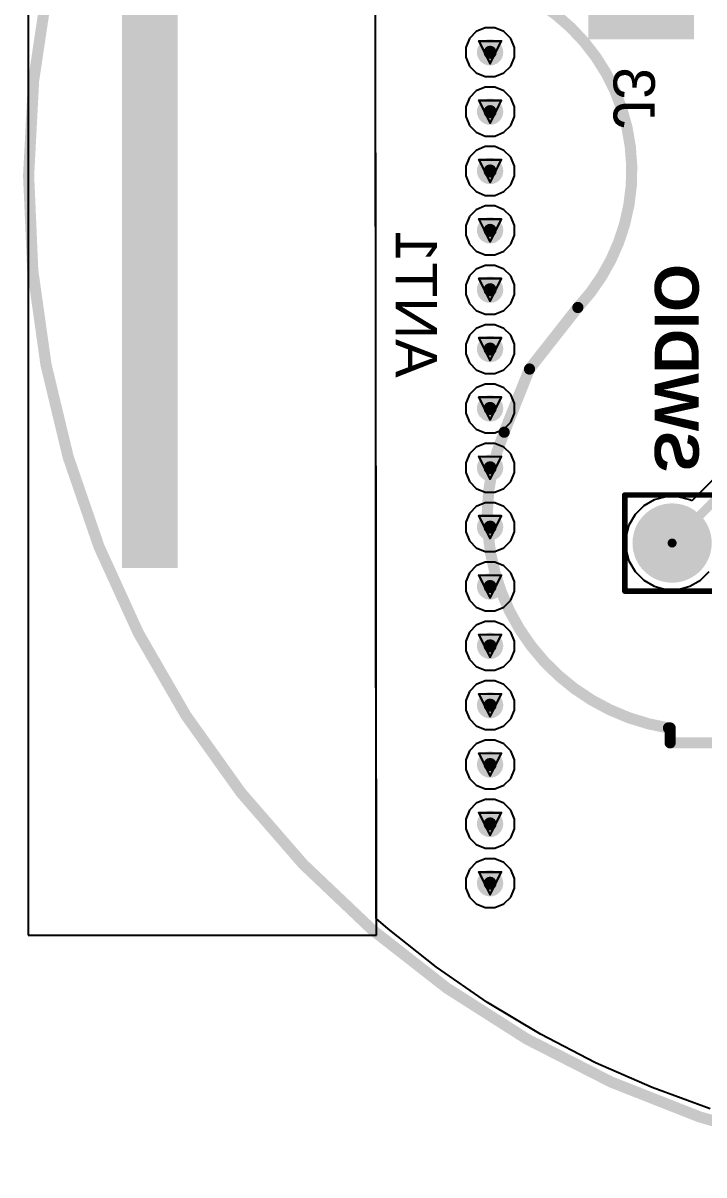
# Model space of a CAD drawing. Header units: inches. Extents: x -9 to 171, y -50 to 39.
# Drawn here: x -8.88 to 6.62, y -46.44 to -20.25 of the extents above; entities that cross this region are included whole.
import ezdxf

# ---------------------------------------------------------------- set-up
doc = ezdxf.new("R2010")
doc.units = ezdxf.units.IN
for name, color, linetype in [('Board Outline', 216, 'Continuous'), ('Bottom Layer', 5, 'Continuous'), ('Bottom Overlay', 54, 'Continuous'), ('Bottom Paste', 16, 'Continuous'), ('Bottom Solder', 6, 'Continuous'), ('Drill Drawing', 1, 'Continuous'), ('GND', 76, 'Continuous'), ('Multi-Layer', 9, 'Continuous'), ('PWR', 16, 'Continuous'), ('Top Layer', 1, 'Continuous'), ('Top Overlay', 2, 'Continuous'), ('Via Holes', 16, 'Continuous')]:
    doc.layers.add(name, color=color, linetype=linetype)
doc.styles.add('Arial', font='', dxfattribs={"height": 0.2})
doc.styles.add('Arial_Bold', font='', dxfattribs={"height": 0.2})
doc.styles.get('Arial').set_extended_font_data('Arial')
doc.styles.get('Arial_Bold').set_extended_font_data('Arial', bold=True)

# ---------------------------------------------------------------- blocks, each defined once
blk = doc.blocks.new('NRF_PCB_ANTENNA_B_1')
at = {"layer": 'Bottom Layer', "const_width": 1.27}
for points in [[(6.248, 17.401), (6.248, 1.559)], [(6.248, 1.559), (4.689, 0)], [(4.689, 0), (0, 0)]]:
    blk.add_lwpolyline(points, dxfattribs=at)
at = {"layer": 'Bottom Layer', "const_width": 0.635}
for points in [[(5.93, 17.401, 1), (6.565, 17.401, 1)], [(5.93, 1.559, 1), (6.565, 1.559, 1)], [(5.93, 1.559, 1), (6.565, 1.559, 1)], [(-0.318, 0, 1), (0.317, 0, 1)], [(4.371, 0, 1), (5.006, 0, 1)], [(4.371, 0, 1), (5.006, 0, 1)]]:
    blk.add_lwpolyline(points, format="xyb", close=True, dxfattribs=at)
blk = doc.blocks.new('MY_2477_02_2')
at = {"layer": 'Top Overlay', "const_width": 0.254}
for points in [[(-12.662, 6.026, -0.48729), (-5.938, 9.764)], [(3.812, 8.944, -0.469227), (-3.1, 8.088)]]:
    blk.add_lwpolyline(points, format="xyb", dxfattribs=at)
for points in [[(-5.938, 9.764), (-4.5, 9.188)], [(-4.5, 9.188), (-3.1, 8.088)], [(-13, 5.988), (-12.8, 5.988)], [(-13, 5.988), (-13, 2.969)], [(-12.662, 5.988), (-12.8, 5.988)], [(-12.662, 6.026), (-12.662, 5.988)]]:
    blk.add_lwpolyline(points, dxfattribs=at)
at = {"layer": 'Top Overlay', "const_width": 0.127}
for points in [[(-6.001, 9.764, 1), (-5.874, 9.764, 1)], [(-6.001, 9.764, 1), (-5.874, 9.764, 1)], [(-4.564, 9.188, 1), (-4.437, 9.188, 1)], [(-4.564, 9.188, 1), (-4.437, 9.188, 1)], [(-3.164, 8.088, 1), (-3.037, 8.088, 1)], [(-3.164, 8.088, 1), (-3.037, 8.088, 1)], [(-13.064, 5.988, 1), (-12.937, 5.988, 1)], [(-13.064, 5.988, 1), (-12.937, 5.988, 1)], [(-12.864, 5.988, 1), (-12.737, 5.988, 1)], [(-12.864, 5.988, 1), (-12.737, 5.988, 1)], [(-12.726, 6.026, 1), (-12.599, 6.026, 1)], [(-12.726, 6.026, 1), (-12.599, 6.026, 1)], [(-12.726, 5.988, 1), (-12.599, 5.988, 1)], [(-12.726, 5.988, 1), (-12.599, 5.988, 1)]]:
    blk.add_lwpolyline(points, format="xyb", close=True, dxfattribs=at)
blk = doc.blocks.new('U_FL_R_SMT_1_80___B_3')
at = {"layer": 'Bottom Layer'}
for points in [[(-0.51, 1.509), (0.51, 1.509), (0.51, 0.439), (-0.51, 0.439)], [(-2.01, 0.126), (-0.94, 0.126), (-0.94, -2.074), (-2.01, -2.074)], [(0.94, 0.126), (2.01, 0.126), (2.01, -2.074), (0.94, -2.074)]]:
    blk.add_hatch(color=5, dxfattribs=at).paths.add_polyline_path(points)
at = {"layer": 'Bottom Paste'}
for points in [[(-0.51, 1.509), (0.51, 1.509), (0.51, 0.439), (-0.51, 0.439)], [(-2.01, 0.126), (-0.94, 0.126), (-0.94, -2.074), (-2.01, -2.074)], [(0.94, 0.126), (2.01, 0.126), (2.01, -2.074), (0.94, -2.074)]]:
    blk.add_hatch(color=16, dxfattribs=at).paths.add_polyline_path(points)
at = {"layer": 'Bottom Solder'}
for points in [[(-0.612, 1.611), (0.612, 1.611), (0.612, 0.338), (-0.612, 0.338)], [(-2.112, 0.227), (-0.838, 0.227), (-0.838, -2.176), (-2.112, -2.176)], [(0.838, 0.227), (2.112, 0.227), (2.112, -2.176), (0.838, -2.176)]]:
    blk.add_hatch(color=6, dxfattribs=at).paths.add_polyline_path(points)
at = {"layer": 'Bottom Overlay'}
for points, const_width in [([(0.889, 1.092), (0.737, 0.94)], 0.254), ([(0.737, 0.94), (0.889, 0.787)], 0.254), ([(0.889, 1.092), (0.889, 0.787)], 0.254), ([(-1.219, 0.533), (-0.762, 0.533)], 0.127), ([(0.762, 0.533), (1.219, 0.533)], 0.127), ([(-0.965, -2.21), (-0.406, -2.21)], 0.127), ([(0.406, -2.21), (0.965, -2.21)], 0.127)]:
    blk.add_lwpolyline(points, dxfattribs=dict(at, const_width=const_width))
for points, const_width in [([(0.673, 0.94, 1), (0.8, 0.94, 1)], 0.127), ([(0.673, 0.94, 1), (0.8, 0.94, 1)], 0.127), ([(0.826, 1.092, 1), (0.953, 1.092, 1)], 0.127), ([(0.826, 1.092, 1), (0.953, 1.092, 1)], 0.127), ([(0.826, 0.787, 1), (0.953, 0.787, 1)], 0.127), ([(0.826, 0.787, 1), (0.953, 0.787, 1)], 0.127), ([(-1.251, 0.533, 1), (-1.187, 0.533, 1)], 0.0635), ([(-0.794, 0.533, 1), (-0.73, 0.533, 1)], 0.0635), ([(0.73, 0.533, 1), (0.794, 0.533, 1)], 0.0635), ([(1.187, 0.533, 1), (1.251, 0.533, 1)], 0.0635), ([(-0.997, -2.21, 1), (-0.933, -2.21, 1)], 0.0635), ([(-0.438, -2.21, 1), (-0.375, -2.21, 1)], 0.0635), ([(0.375, -2.21, 1), (0.438, -2.21, 1)], 0.0635), ([(0.933, -2.21, 1), (0.997, -2.21, 1)], 0.0635)]:
    blk.add_lwpolyline(points, format="xyb", close=True, dxfattribs=dict(at, const_width=const_width))
blk = doc.blocks.new('P____4_P___B_19')
at = {"layer": 'Bottom Layer'}
h = blk.add_hatch(color=5, dxfattribs=at)
edge = h.paths.add_edge_path()
edge.add_arc((-3.75, 0), 0.8, 0, 360)
h = blk.add_hatch(color=5, dxfattribs=at)
edge = h.paths.add_edge_path()
edge.add_arc((-1.25, 0), 0.8, 0, 360)
h = blk.add_hatch(color=5, dxfattribs=at)
edge = h.paths.add_edge_path()
edge.add_arc((1.25, 0), 0.8, 0, 360)
h = blk.add_hatch(color=5, dxfattribs=at)
edge = h.paths.add_edge_path()
edge.add_arc((3.75, 0), 0.8, 0, 360)
at = {"layer": 'Bottom Paste'}
h = blk.add_hatch(color=16, dxfattribs=at)
edge = h.paths.add_edge_path()
edge.add_arc((-3.75, 0), 0.8, 0, 360)
h = blk.add_hatch(color=16, dxfattribs=at)
edge = h.paths.add_edge_path()
edge.add_arc((-1.25, 0), 0.8, 0, 360)
h = blk.add_hatch(color=16, dxfattribs=at)
edge = h.paths.add_edge_path()
edge.add_arc((1.25, 0), 0.8, 0, 360)
h = blk.add_hatch(color=16, dxfattribs=at)
edge = h.paths.add_edge_path()
edge.add_arc((3.75, 0), 0.8, 0, 360)
at = {"layer": 'Bottom Solder'}
h = blk.add_hatch(color=6, dxfattribs=at)
edge = h.paths.add_edge_path()
edge.add_arc((-3.75, 0), 0.9016, 0, 360)
h = blk.add_hatch(color=6, dxfattribs=at)
edge = h.paths.add_edge_path()
edge.add_arc((-1.25, 0), 0.9016, 0, 360)
h = blk.add_hatch(color=6, dxfattribs=at)
edge = h.paths.add_edge_path()
edge.add_arc((1.25, 0), 0.9016, 0, 360)
h = blk.add_hatch(color=6, dxfattribs=at)
edge = h.paths.add_edge_path()
edge.add_arc((3.75, 0), 0.9016, 0, 360)
at = {"layer": 'Bottom Overlay', "const_width": 0.127}
for points in [[(4.826, 1.0922), (-4.826, 1.0922)], [(-4.826, 1.0922), (-4.826, -1.0922)], [(4.826, 1.0922), (4.826, -1.0922)], [(-4.9784, 0.127), (-5.1054, 0.254)], [(-5.1054, 0.254), (-5.1054, 0)], [(-4.9784, 0.127), (-5.1054, 0)], [(4.826, -1.0922), (-4.826, -1.0922)]]:
    blk.add_lwpolyline(points, dxfattribs=at)
at = {"layer": 'Bottom Overlay', "const_width": 0.0635}
for points in [[(-4.85775, 1.0922, 1), (-4.79425, 1.0922, 1)], [(-4.85775, 1.0922, 1), (-4.79425, 1.0922, 1)], [(4.79425, 1.0922, 1), (4.85775, 1.0922, 1)], [(4.79425, 1.0922, 1), (4.85775, 1.0922, 1)], [(-5.13715, 0.254, 1), (-5.07365, 0.254, 1)], [(-5.13715, 0.254, 1), (-5.07365, 0.254, 1)], [(-5.13715, 0, 1), (-5.07365, 0, 1)], [(-5.13715, 0, 1), (-5.07365, 0, 1)], [(-5.01015, 0.127, 1), (-4.94665, 0.127, 1)], [(-5.01015, 0.127, 1), (-4.94665, 0.127, 1)], [(-4.85775, -1.0922, 1), (-4.79425, -1.0922, 1)], [(-4.85775, -1.0922, 1), (-4.79425, -1.0922, 1)], [(4.79425, -1.0922, 1), (4.85775, -1.0922, 1)], [(4.79425, -1.0922, 1), (4.85775, -1.0922, 1)]]:
    blk.add_lwpolyline(points, format="xyb", close=True, dxfattribs=at)

msp = doc.modelspace()

# ---------------------------------------------------------------- hatches: boundary and pattern name
at = {"layer": 'Bottom Layer'}
h = msp.add_hatch(color=5, dxfattribs=at)
edge = h.paths.add_edge_path()
edge.add_arc((1.752, -20.914), 0.3, 0, 360)
h = msp.add_hatch(color=5, dxfattribs=at)
edge = h.paths.add_edge_path()
edge.add_arc((1.752, -22.264), 0.3, 0, 360)
h = msp.add_hatch(color=5, dxfattribs=at)
edge = h.paths.add_edge_path()
edge.add_arc((1.752, -23.613), 0.3, 0, 360)
h = msp.add_hatch(color=5, dxfattribs=at)
edge = h.paths.add_edge_path()
edge.add_arc((1.752, -24.963), 0.3, 0, 360)
h = msp.add_hatch(color=5, dxfattribs=at)
edge = h.paths.add_edge_path()
edge.add_arc((1.752, -26.313), 0.3, 0, 360)
h = msp.add_hatch(color=5, dxfattribs=at)
edge = h.paths.add_edge_path()
edge.add_arc((1.752, -27.662), 0.3, 0, 360)
h = msp.add_hatch(color=5, dxfattribs=at)
edge = h.paths.add_edge_path()
edge.add_arc((1.752, -29.012), 0.3, 0, 360)
h = msp.add_hatch(color=5, dxfattribs=at)
edge = h.paths.add_edge_path()
edge.add_arc((1.752, -30.362), 0.3, 0, 360)
h = msp.add_hatch(color=5, dxfattribs=at)
edge = h.paths.add_edge_path()
edge.add_arc((1.752, -31.711), 0.3, 0, 360)
msp.add_hatch(color=5, dxfattribs=at).paths.add_polyline_path([(-6.625, -32.64), (-5.355, -32.64), (-5.355, -31.886), (-6.625, -31.886)])
h = msp.add_hatch(color=5, dxfattribs=at)
edge = h.paths.add_edge_path()
edge.add_arc((1.752, -33.061), 0.3, 0, 360)
h = msp.add_hatch(color=5, dxfattribs=at)
edge = h.paths.add_edge_path()
edge.add_arc((1.752, -34.411), 0.3, 0, 360)
h = msp.add_hatch(color=5, dxfattribs=at)
edge = h.paths.add_edge_path()
edge.add_arc((1.752, -35.76), 0.3, 0, 360)
h = msp.add_hatch(color=5, dxfattribs=at)
edge = h.paths.add_edge_path()
edge.add_arc((1.752, -37.11), 0.3, 0, 360)
h = msp.add_hatch(color=5, dxfattribs=at)
edge = h.paths.add_edge_path()
edge.add_arc((1.752, -38.46), 0.3, 0, 360)
h = msp.add_hatch(color=5, dxfattribs=at)
edge = h.paths.add_edge_path()
edge.add_arc((1.752, -39.809), 0.3, 0, 360)
at = {"layer": 'GND'}
h = msp.add_hatch(color=76, dxfattribs=at)
edge = h.paths.add_edge_path()
edge.add_arc((1.752, -20.914), 0.3, 0, 360)
h = msp.add_hatch(color=76, dxfattribs=at)
edge = h.paths.add_edge_path()
edge.add_arc((1.752, -22.264), 0.3, 0, 360)
h = msp.add_hatch(color=76, dxfattribs=at)
edge = h.paths.add_edge_path()
edge.add_arc((1.752, -23.613), 0.3, 0, 360)
h = msp.add_hatch(color=76, dxfattribs=at)
edge = h.paths.add_edge_path()
edge.add_arc((1.752, -24.963), 0.3, 0, 360)
h = msp.add_hatch(color=76, dxfattribs=at)
edge = h.paths.add_edge_path()
edge.add_arc((1.752, -26.313), 0.3, 0, 360)
h = msp.add_hatch(color=76, dxfattribs=at)
edge = h.paths.add_edge_path()
edge.add_arc((1.752, -27.662), 0.3, 0, 360)
h = msp.add_hatch(color=76, dxfattribs=at)
edge = h.paths.add_edge_path()
edge.add_arc((1.752, -29.012), 0.3, 0, 360)
h = msp.add_hatch(color=76, dxfattribs=at)
edge = h.paths.add_edge_path()
edge.add_arc((1.752, -30.362), 0.3, 0, 360)
h = msp.add_hatch(color=76, dxfattribs=at)
edge = h.paths.add_edge_path()
edge.add_arc((1.752, -31.711), 0.3, 0, 360)
h = msp.add_hatch(color=76, dxfattribs=at)
edge = h.paths.add_edge_path()
edge.add_arc((1.752, -33.061), 0.3, 0, 360)
h = msp.add_hatch(color=76, dxfattribs=at)
edge = h.paths.add_edge_path()
edge.add_arc((1.752, -34.411), 0.3, 0, 360)
h = msp.add_hatch(color=76, dxfattribs=at)
edge = h.paths.add_edge_path()
edge.add_arc((1.752, -35.76), 0.3, 0, 360)
h = msp.add_hatch(color=76, dxfattribs=at)
edge = h.paths.add_edge_path()
edge.add_arc((1.752, -37.11), 0.3, 0, 360)
h = msp.add_hatch(color=76, dxfattribs=at)
edge = h.paths.add_edge_path()
edge.add_arc((1.752, -38.46), 0.3, 0, 360)
h = msp.add_hatch(color=76, dxfattribs=at)
edge = h.paths.add_edge_path()
edge.add_arc((1.752, -39.809), 0.3, 0, 360)
at = {"layer": 'PWR'}
h = msp.add_hatch(color=16, dxfattribs=at)
edge = h.paths.add_edge_path()
edge.add_arc((1.752, -20.914), 0.3, 0, 360)
h = msp.add_hatch(color=16, dxfattribs=at)
edge = h.paths.add_edge_path()
edge.add_arc((1.752, -22.264), 0.3, 0, 360)
h = msp.add_hatch(color=16, dxfattribs=at)
edge = h.paths.add_edge_path()
edge.add_arc((1.752, -23.613), 0.3, 0, 360)
h = msp.add_hatch(color=16, dxfattribs=at)
edge = h.paths.add_edge_path()
edge.add_arc((1.752, -24.963), 0.3, 0, 360)
h = msp.add_hatch(color=16, dxfattribs=at)
edge = h.paths.add_edge_path()
edge.add_arc((1.752, -26.313), 0.3, 0, 360)
h = msp.add_hatch(color=16, dxfattribs=at)
edge = h.paths.add_edge_path()
edge.add_arc((1.752, -27.662), 0.3, 0, 360)
h = msp.add_hatch(color=16, dxfattribs=at)
edge = h.paths.add_edge_path()
edge.add_arc((1.752, -29.012), 0.3, 0, 360)
h = msp.add_hatch(color=16, dxfattribs=at)
edge = h.paths.add_edge_path()
edge.add_arc((1.752, -30.362), 0.3, 0, 360)
h = msp.add_hatch(color=16, dxfattribs=at)
edge = h.paths.add_edge_path()
edge.add_arc((1.752, -31.711), 0.3, 0, 360)
h = msp.add_hatch(color=16, dxfattribs=at)
edge = h.paths.add_edge_path()
edge.add_arc((1.752, -33.061), 0.3, 0, 360)
h = msp.add_hatch(color=16, dxfattribs=at)
edge = h.paths.add_edge_path()
edge.add_arc((1.752, -34.411), 0.3, 0, 360)
h = msp.add_hatch(color=16, dxfattribs=at)
edge = h.paths.add_edge_path()
edge.add_arc((1.752, -35.76), 0.3, 0, 360)
h = msp.add_hatch(color=16, dxfattribs=at)
edge = h.paths.add_edge_path()
edge.add_arc((1.752, -37.11), 0.3, 0, 360)
h = msp.add_hatch(color=16, dxfattribs=at)
edge = h.paths.add_edge_path()
edge.add_arc((1.752, -38.46), 0.3, 0, 360)
h = msp.add_hatch(color=16, dxfattribs=at)
edge = h.paths.add_edge_path()
edge.add_arc((1.752, -39.809), 0.3, 0, 360)
at = {"layer": 'Top Layer'}
h = msp.add_hatch(color=1, dxfattribs=at)
edge = h.paths.add_edge_path()
edge.add_arc((1.752, -20.914), 0.3, 0, 360)
h = msp.add_hatch(color=1, dxfattribs=at)
edge = h.paths.add_edge_path()
edge.add_arc((1.752, -22.264), 0.3, 0, 360)
h = msp.add_hatch(color=1, dxfattribs=at)
edge = h.paths.add_edge_path()
edge.add_arc((1.752, -23.613), 0.3, 0, 360)
h = msp.add_hatch(color=1, dxfattribs=at)
edge = h.paths.add_edge_path()
edge.add_arc((1.752, -24.963), 0.3, 0, 360)
h = msp.add_hatch(color=1, dxfattribs=at)
edge = h.paths.add_edge_path()
edge.add_arc((1.752, -26.313), 0.3, 0, 360)
h = msp.add_hatch(color=1, dxfattribs=at)
edge = h.paths.add_edge_path()
edge.add_arc((1.752, -27.662), 0.3, 0, 360)
h = msp.add_hatch(color=1, dxfattribs=at)
edge = h.paths.add_edge_path()
edge.add_arc((1.752, -29.012), 0.3, 0, 360)
h = msp.add_hatch(color=1, dxfattribs=at)
edge = h.paths.add_edge_path()
edge.add_arc((1.752, -30.362), 0.3, 0, 360)
h = msp.add_hatch(color=1, dxfattribs=at)
edge = h.paths.add_edge_path()
edge.add_arc((1.752, -31.711), 0.3, 0, 360)
h = msp.add_hatch(color=1, dxfattribs=at)
edge = h.paths.add_edge_path()
edge.add_arc((1.752, -33.061), 0.3, 0, 360)
h = msp.add_hatch(color=1, dxfattribs=at)
edge = h.paths.add_edge_path()
edge.add_arc((1.752, -34.411), 0.3, 0, 360)
h = msp.add_hatch(color=1, dxfattribs=at)
edge = h.paths.add_edge_path()
edge.add_arc((1.752, -35.76), 0.3, 0, 360)
h = msp.add_hatch(color=1, dxfattribs=at)
edge = h.paths.add_edge_path()
edge.add_arc((1.752, -37.11), 0.3, 0, 360)
h = msp.add_hatch(color=1, dxfattribs=at)
edge = h.paths.add_edge_path()
edge.add_arc((1.752, -38.46), 0.3, 0, 360)
h = msp.add_hatch(color=1, dxfattribs=at)
edge = h.paths.add_edge_path()
edge.add_arc((1.752, -39.809), 0.3, 0, 360)
at = {"layer": 'Via Holes'}
h = msp.add_hatch(color=7, dxfattribs=at)
edge = h.paths.add_edge_path()
edge.add_arc((1.752, -20.914), 0.15, 0, 360)
h = msp.add_hatch(color=7, dxfattribs=at)
edge = h.paths.add_edge_path()
edge.add_arc((1.752, -22.264), 0.15, 0, 360)
h = msp.add_hatch(color=7, dxfattribs=at)
edge = h.paths.add_edge_path()
edge.add_arc((1.752, -23.613), 0.15, 0, 360)
h = msp.add_hatch(color=7, dxfattribs=at)
edge = h.paths.add_edge_path()
edge.add_arc((1.752, -24.963), 0.15, 0, 360)
h = msp.add_hatch(color=7, dxfattribs=at)
edge = h.paths.add_edge_path()
edge.add_arc((1.752, -26.313), 0.15, 0, 360)
h = msp.add_hatch(color=7, dxfattribs=at)
edge = h.paths.add_edge_path()
edge.add_arc((1.752, -27.662), 0.15, 0, 360)
h = msp.add_hatch(color=7, dxfattribs=at)
edge = h.paths.add_edge_path()
edge.add_arc((1.752, -29.012), 0.15, 0, 360)
h = msp.add_hatch(color=7, dxfattribs=at)
edge = h.paths.add_edge_path()
edge.add_arc((1.752, -30.362), 0.15, 0, 360)
h = msp.add_hatch(color=7, dxfattribs=at)
edge = h.paths.add_edge_path()
edge.add_arc((1.752, -31.711), 0.15, 0, 360)
h = msp.add_hatch(color=7, dxfattribs=at)
edge = h.paths.add_edge_path()
edge.add_arc((1.752, -33.061), 0.15, 0, 360)
h = msp.add_hatch(color=7, dxfattribs=at)
edge = h.paths.add_edge_path()
edge.add_arc((1.752, -34.411), 0.15, 0, 360)
h = msp.add_hatch(color=7, dxfattribs=at)
edge = h.paths.add_edge_path()
edge.add_arc((1.752, -35.76), 0.15, 0, 360)
h = msp.add_hatch(color=7, dxfattribs=at)
edge = h.paths.add_edge_path()
edge.add_arc((1.752, -37.11), 0.15, 0, 360)
h = msp.add_hatch(color=7, dxfattribs=at)
edge = h.paths.add_edge_path()
edge.add_arc((1.752, -38.46), 0.15, 0, 360)
h = msp.add_hatch(color=7, dxfattribs=at)
edge = h.paths.add_edge_path()
edge.add_arc((1.752, -39.809), 0.15, 0, 360)

# ---------------------------------------------------------------- linework, layer by layer
at = {"layer": 'Board Outline', "const_width": 0.254}
msp.add_lwpolyline([(21.357, -44.991, -0.835532), (-0.785, -6.641)], format="xyb", dxfattribs=at)
at = {"layer": 'Bottom Layer'}
for p, q in [((-0.837, -40.609), (-0.857, -15.533)), ((7.974, -29.48), (6.34, -31.114)), ((5.487, -31.091), (5.247, -31.229)), ((5.755, -31.019), (5.487, -31.091)), ((6.033, -31.019), (5.755, -31.019)), ((6.301, -31.091), (6.033, -31.019)), ((6.34, -31.114), (6.301, -31.091)), ((5.051, -31.426), (4.912, -31.666)), ((5.247, -31.229), (5.051, -31.426)), ((4.912, -31.666), (4.84, -31.934)), ((4.84, -31.934), (4.84, -32.212)), ((4.84, -32.212), (4.912, -32.48)), ((4.912, -32.48), (5.051, -32.72)), ((5.051, -32.72), (5.247, -32.916)), ((6.541, -32.916), (6.737, -32.72)), ((5.247, -32.916), (5.487, -33.055)), ((6.301, -33.055), (6.541, -32.916)), ((5.487, -33.055), (5.755, -33.127)), ((5.755, -33.127), (6.033, -33.127)), ((6.033, -33.127), (6.301, -33.055)), ((-0.571, -40.847), (-0.837, -40.609)), ((0.534, -41.718), (-0.571, -40.847)), ((1.693, -42.518), (0.534, -41.718)), ((2.9, -43.243), (1.693, -42.518)), ((4.15, -43.89), (2.9, -43.243)), ((5.438, -44.457), (4.15, -43.89)), ((6.76, -44.942), (5.438, -44.457))]:
    msp.add_line(p, q, dxfattribs=at)
at = {"layer": 'Bottom Layer', "const_width": 0.203}
msp.add_lwpolyline([(5.894, -32.073), (8.336, -29.631)], dxfattribs=at)
at = {"layer": 'Bottom Layer', "const_width": 0.102}
msp.add_lwpolyline([(5.843, -32.073, 1), (5.945, -32.073, 1)], format="xyb", close=True, dxfattribs=at)
at = {"layer": 'Drill Drawing', "const_width": 0.0508}
for points in [[(1.498, -20.66), (2.006, -20.66)], [(1.498, -20.66), (1.752, -21.168)], [(1.752, -21.168), (2.006, -20.66)], [(1.498, -22.01), (2.006, -22.01)], [(1.498, -22.01), (1.752, -22.518)], [(1.752, -22.518), (2.006, -22.01)], [(1.498, -23.359), (2.006, -23.359)], [(1.498, -23.359), (1.752, -23.867)], [(1.752, -23.867), (2.006, -23.359)], [(1.498, -24.709), (2.006, -24.709)], [(1.498, -24.709), (1.752, -25.217)], [(1.752, -25.217), (2.006, -24.709)], [(1.498, -26.059), (2.006, -26.059)], [(1.498, -26.059), (1.752, -26.567)], [(1.752, -26.567), (2.006, -26.059)], [(1.498, -27.408), (2.006, -27.408)], [(1.498, -27.408), (1.752, -27.916)], [(1.752, -27.916), (2.006, -27.408)], [(1.498, -28.758), (2.006, -28.758)], [(1.498, -28.758), (1.752, -29.266)], [(1.752, -29.266), (2.006, -28.758)], [(1.498, -30.108), (2.006, -30.108)], [(1.498, -30.108), (1.752, -30.616)], [(1.752, -30.616), (2.006, -30.108)], [(1.498, -31.457), (2.006, -31.457)], [(1.498, -31.457), (1.752, -31.965)], [(1.752, -31.965), (2.006, -31.457)], [(1.498, -32.807), (2.006, -32.807)], [(1.498, -32.807), (1.752, -33.315)], [(1.752, -33.315), (2.006, -32.807)], [(1.498, -34.157), (2.006, -34.157)], [(1.498, -34.157), (1.752, -34.665)], [(1.752, -34.665), (2.006, -34.157)], [(1.498, -35.506), (2.006, -35.506)], [(1.498, -35.506), (1.752, -36.014)], [(1.752, -36.014), (2.006, -35.506)], [(1.498, -36.856), (2.006, -36.856)], [(1.498, -36.856), (1.752, -37.364)], [(1.752, -37.364), (2.006, -36.856)], [(1.498, -38.206), (2.006, -38.206)], [(1.498, -38.206), (1.752, -38.714)], [(1.752, -38.714), (2.006, -38.206)], [(1.498, -39.555), (2.006, -39.555)], [(1.498, -39.555), (1.752, -40.063)], [(1.752, -40.063), (2.006, -39.555)]]:
    msp.add_lwpolyline(points, dxfattribs=at)
at = {"layer": 'Drill Drawing', "const_width": 0.0254}
for points in [[(1.485, -20.66, 1), (1.511, -20.66, 1)], [(1.485, -20.66, 1), (1.511, -20.66, 1)], [(1.993, -20.66, 1), (2.019, -20.66, 1)], [(1.993, -20.66, 1), (2.019, -20.66, 1)], [(1.739, -21.168, 1), (1.765, -21.168, 1)], [(1.739, -21.168, 1), (1.765, -21.168, 1)], [(1.485, -22.01, 1), (1.511, -22.01, 1)], [(1.485, -22.01, 1), (1.511, -22.01, 1)], [(1.993, -22.01, 1), (2.019, -22.01, 1)], [(1.993, -22.01, 1), (2.019, -22.01, 1)], [(1.739, -22.518, 1), (1.765, -22.518, 1)], [(1.739, -22.518, 1), (1.765, -22.518, 1)], [(1.485, -23.359, 1), (1.511, -23.359, 1)], [(1.485, -23.359, 1), (1.511, -23.359, 1)], [(1.993, -23.359, 1), (2.019, -23.359, 1)], [(1.993, -23.359, 1), (2.019, -23.359, 1)], [(1.739, -23.867, 1), (1.765, -23.867, 1)], [(1.739, -23.867, 1), (1.765, -23.867, 1)], [(1.485, -24.709, 1), (1.511, -24.709, 1)], [(1.485, -24.709, 1), (1.511, -24.709, 1)], [(1.993, -24.709, 1), (2.019, -24.709, 1)], [(1.993, -24.709, 1), (2.019, -24.709, 1)], [(1.739, -25.217, 1), (1.765, -25.217, 1)], [(1.739, -25.217, 1), (1.765, -25.217, 1)], [(1.485, -26.059, 1), (1.511, -26.059, 1)], [(1.485, -26.059, 1), (1.511, -26.059, 1)], [(1.993, -26.059, 1), (2.019, -26.059, 1)], [(1.993, -26.059, 1), (2.019, -26.059, 1)], [(1.739, -26.567, 1), (1.765, -26.567, 1)], [(1.739, -26.567, 1), (1.765, -26.567, 1)], [(1.485, -27.408, 1), (1.511, -27.408, 1)], [(1.485, -27.408, 1), (1.511, -27.408, 1)], [(1.993, -27.408, 1), (2.019, -27.408, 1)], [(1.993, -27.408, 1), (2.019, -27.408, 1)], [(1.739, -27.916, 1), (1.765, -27.916, 1)], [(1.739, -27.916, 1), (1.765, -27.916, 1)], [(1.485, -28.758, 1), (1.511, -28.758, 1)], [(1.485, -28.758, 1), (1.511, -28.758, 1)], [(1.993, -28.758, 1), (2.019, -28.758, 1)], [(1.993, -28.758, 1), (2.019, -28.758, 1)], [(1.739, -29.266, 1), (1.765, -29.266, 1)], [(1.739, -29.266, 1), (1.765, -29.266, 1)], [(1.485, -30.108, 1), (1.511, -30.108, 1)], [(1.485, -30.108, 1), (1.511, -30.108, 1)], [(1.993, -30.108, 1), (2.019, -30.108, 1)], [(1.993, -30.108, 1), (2.019, -30.108, 1)], [(1.739, -30.616, 1), (1.765, -30.616, 1)], [(1.739, -30.616, 1), (1.765, -30.616, 1)], [(1.485, -31.457, 1), (1.511, -31.457, 1)], [(1.485, -31.457, 1), (1.511, -31.457, 1)], [(1.993, -31.457, 1), (2.019, -31.457, 1)], [(1.993, -31.457, 1), (2.019, -31.457, 1)], [(1.739, -31.965, 1), (1.765, -31.965, 1)], [(1.739, -31.965, 1), (1.765, -31.965, 1)], [(1.485, -32.807, 1), (1.511, -32.807, 1)], [(1.485, -32.807, 1), (1.511, -32.807, 1)], [(1.993, -32.807, 1), (2.019, -32.807, 1)], [(1.993, -32.807, 1), (2.019, -32.807, 1)], [(1.739, -33.315, 1), (1.765, -33.315, 1)], [(1.739, -33.315, 1), (1.765, -33.315, 1)], [(1.485, -34.157, 1), (1.511, -34.157, 1)], [(1.485, -34.157, 1), (1.511, -34.157, 1)], [(1.993, -34.157, 1), (2.019, -34.157, 1)], [(1.993, -34.157, 1), (2.019, -34.157, 1)], [(1.739, -34.665, 1), (1.765, -34.665, 1)], [(1.739, -34.665, 1), (1.765, -34.665, 1)], [(1.485, -35.506, 1), (1.511, -35.506, 1)], [(1.485, -35.506, 1), (1.511, -35.506, 1)], [(1.993, -35.506, 1), (2.019, -35.506, 1)], [(1.993, -35.506, 1), (2.019, -35.506, 1)], [(1.739, -36.014, 1), (1.765, -36.014, 1)], [(1.739, -36.014, 1), (1.765, -36.014, 1)], [(1.485, -36.856, 1), (1.511, -36.856, 1)], [(1.485, -36.856, 1), (1.511, -36.856, 1)], [(1.993, -36.856, 1), (2.019, -36.856, 1)], [(1.993, -36.856, 1), (2.019, -36.856, 1)], [(1.739, -37.364, 1), (1.765, -37.364, 1)], [(1.739, -37.364, 1), (1.765, -37.364, 1)], [(1.485, -38.206, 1), (1.511, -38.206, 1)], [(1.485, -38.206, 1), (1.511, -38.206, 1)], [(1.993, -38.206, 1), (2.019, -38.206, 1)], [(1.993, -38.206, 1), (2.019, -38.206, 1)], [(1.739, -38.714, 1), (1.765, -38.714, 1)], [(1.739, -38.714, 1), (1.765, -38.714, 1)], [(1.485, -39.555, 1), (1.511, -39.555, 1)], [(1.485, -39.555, 1), (1.511, -39.555, 1)], [(1.993, -39.555, 1), (2.019, -39.555, 1)], [(1.993, -39.555, 1), (2.019, -39.555, 1)], [(1.739, -40.063, 1), (1.765, -40.063, 1)], [(1.739, -40.063, 1), (1.765, -40.063, 1)]]:
    msp.add_lwpolyline(points, format="xyb", close=True, dxfattribs=at)
at = {"layer": 'GND'}
for p, q in [((-0.837, -40.609), (-0.864, -7.047)), ((-0.571, -40.847), (-0.837, -40.609)), ((0.534, -41.718), (-0.571, -40.847)), ((1.693, -42.518), (0.534, -41.718)), ((2.9, -43.243), (1.693, -42.518)), ((4.15, -43.89), (2.9, -43.243)), ((5.438, -44.457), (4.15, -43.89)), ((6.76, -44.942), (5.438, -44.457))]:
    msp.add_line(p, q, dxfattribs=at)
at = {"layer": 'Multi-Layer'}
for p, q in [((-8.757, -6.641), (-8.761, -40.991)), ((-0.836, -40.991), (-0.865, -6.641)), ((-8.761, -40.991), (-0.836, -40.991))]:
    msp.add_line(p, q, dxfattribs=at)
at = {"layer": 'PWR'}
for p, q in [((-0.837, -40.609), (-0.864, -7.047)), ((1.642, -20.36), (1.438, -20.444)), ((1.862, -20.36), (1.642, -20.36)), ((2.066, -20.444), (1.862, -20.36)), ((1.282, -20.6), (1.198, -20.804)), ((1.438, -20.444), (1.282, -20.6)), ((2.222, -20.6), (2.066, -20.444)), ((2.306, -20.804), (2.222, -20.6)), ((1.198, -20.804), (1.198, -21.024)), ((2.306, -21.024), (2.306, -20.804)), ((1.198, -21.024), (1.282, -21.228)), ((2.222, -21.228), (2.306, -21.024)), ((1.282, -21.228), (1.438, -21.384)), ((1.438, -21.384), (1.642, -21.468)), ((1.642, -21.468), (1.862, -21.468)), ((1.862, -21.468), (2.066, -21.384)), ((2.066, -21.384), (2.222, -21.228)), ((1.642, -21.71), (1.438, -21.794)), ((1.862, -21.71), (1.642, -21.71)), ((2.066, -21.794), (1.862, -21.71)), ((1.282, -21.95), (1.198, -22.153)), ((1.438, -21.794), (1.282, -21.95)), ((2.222, -21.95), (2.066, -21.794)), ((2.306, -22.153), (2.222, -21.95)), ((1.198, -22.153), (1.198, -22.374)), ((2.306, -22.374), (2.306, -22.153)), ((1.198, -22.374), (1.282, -22.577)), ((2.222, -22.577), (2.306, -22.374)), ((1.282, -22.577), (1.438, -22.733)), ((1.438, -22.733), (1.642, -22.818)), ((1.862, -22.818), (2.066, -22.733)), ((2.066, -22.733), (2.222, -22.577)), ((1.642, -22.818), (1.862, -22.818)), ((1.282, -23.3), (1.198, -23.503)), ((1.438, -23.144), (1.282, -23.3)), ((1.642, -23.059), (1.438, -23.144)), ((1.862, -23.059), (1.642, -23.059)), ((2.066, -23.144), (1.862, -23.059)), ((2.222, -23.3), (2.066, -23.144)), ((2.306, -23.503), (2.222, -23.3)), ((1.198, -23.503), (1.198, -23.724)), ((2.306, -23.724), (2.306, -23.503)), ((1.198, -23.724), (1.282, -23.927)), ((2.222, -23.927), (2.306, -23.724)), ((1.282, -23.927), (1.438, -24.083)), ((1.438, -24.083), (1.642, -24.167)), ((1.862, -24.167), (2.066, -24.083)), ((2.066, -24.083), (2.222, -23.927)), ((1.642, -24.167), (1.862, -24.167)), ((1.438, -24.493), (1.282, -24.649)), ((1.642, -24.409), (1.438, -24.493)), ((1.862, -24.409), (1.642, -24.409)), ((2.066, -24.493), (1.862, -24.409)), ((2.222, -24.649), (2.066, -24.493)), ((1.282, -24.649), (1.198, -24.853)), ((1.198, -24.853), (1.198, -25.073)), ((2.306, -24.853), (2.222, -24.649)), ((2.306, -25.073), (2.306, -24.853)), ((1.198, -25.073), (1.282, -25.277)), ((2.222, -25.277), (2.306, -25.073)), ((1.282, -25.277), (1.438, -25.433)), ((2.066, -25.433), (2.222, -25.277)), ((1.438, -25.433), (1.642, -25.517)), ((1.642, -25.517), (1.862, -25.517)), ((1.862, -25.517), (2.066, -25.433)), ((1.438, -25.843), (1.282, -25.999)), ((1.642, -25.759), (1.438, -25.843)), ((1.862, -25.759), (1.642, -25.759)), ((2.066, -25.843), (1.862, -25.759)), ((2.222, -25.999), (2.066, -25.843)), ((1.282, -25.999), (1.198, -26.202)), ((2.306, -26.202), (2.222, -25.999)), ((1.198, -26.202), (1.198, -26.423)), ((1.198, -26.423), (1.282, -26.626)), ((2.222, -26.626), (2.306, -26.423)), ((2.306, -26.423), (2.306, -26.202)), ((1.282, -26.626), (1.438, -26.782)), ((2.066, -26.782), (2.222, -26.626)), ((1.438, -26.782), (1.642, -26.867)), ((1.642, -26.867), (1.862, -26.867)), ((1.862, -26.867), (2.066, -26.782)), ((1.438, -27.193), (1.282, -27.349)), ((1.642, -27.108), (1.438, -27.193)), ((1.862, -27.108), (1.642, -27.108)), ((2.066, -27.193), (1.862, -27.108)), ((2.222, -27.349), (2.066, -27.193)), ((1.282, -27.349), (1.198, -27.552)), ((2.306, -27.552), (2.222, -27.349)), ((1.198, -27.552), (1.198, -27.773)), ((2.306, -27.773), (2.306, -27.552)), ((1.198, -27.773), (1.282, -27.976)), ((1.282, -27.976), (1.438, -28.132)), ((2.066, -28.132), (2.222, -27.976)), ((2.222, -27.976), (2.306, -27.773)), ((1.438, -28.132), (1.642, -28.216)), ((1.642, -28.216), (1.862, -28.216)), ((1.862, -28.216), (2.066, -28.132)), ((1.438, -28.542), (1.282, -28.698)), ((1.642, -28.458), (1.438, -28.542)), ((1.862, -28.458), (1.642, -28.458)), ((2.066, -28.542), (1.862, -28.458)), ((2.222, -28.698), (2.066, -28.542)), ((1.282, -28.698), (1.198, -28.902)), ((2.306, -28.902), (2.222, -28.698)), ((1.198, -28.902), (1.198, -29.122)), ((2.306, -29.122), (2.306, -28.902)), ((1.198, -29.122), (1.282, -29.326)), ((1.282, -29.326), (1.438, -29.482)), ((2.066, -29.482), (2.222, -29.326)), ((2.222, -29.326), (2.306, -29.122)), ((1.438, -29.482), (1.642, -29.566)), ((1.642, -29.566), (1.862, -29.566)), ((1.862, -29.566), (2.066, -29.482)), ((1.642, -29.808), (1.438, -29.892)), ((1.862, -29.808), (1.642, -29.808)), ((2.066, -29.892), (1.862, -29.808)), ((1.282, -30.048), (1.198, -30.251)), ((1.438, -29.892), (1.282, -30.048)), ((2.222, -30.048), (2.066, -29.892)), ((2.306, -30.251), (2.222, -30.048)), ((1.198, -30.251), (1.198, -30.472)), ((2.306, -30.472), (2.306, -30.251)), ((1.198, -30.472), (1.282, -30.676)), ((2.222, -30.676), (2.306, -30.472)), ((1.282, -30.676), (1.438, -30.831)), ((1.438, -30.831), (1.642, -30.916)), ((1.862, -30.916), (2.066, -30.831)), ((2.066, -30.831), (2.222, -30.676)), ((1.642, -31.157), (1.438, -31.242)), ((1.642, -30.916), (1.862, -30.916)), ((1.862, -31.157), (1.642, -31.157)), ((2.066, -31.242), (1.862, -31.157)), ((1.282, -31.398), (1.198, -31.601)), ((1.438, -31.242), (1.282, -31.398)), ((2.222, -31.398), (2.066, -31.242)), ((2.306, -31.601), (2.222, -31.398)), ((1.198, -31.601), (1.198, -31.822)), ((2.306, -31.822), (2.306, -31.601)), ((1.198, -31.822), (1.282, -32.025)), ((2.222, -32.025), (2.306, -31.822)), ((1.282, -32.025), (1.438, -32.181)), ((1.438, -32.181), (1.642, -32.265)), ((1.862, -32.265), (2.066, -32.181)), ((2.066, -32.181), (2.222, -32.025)), ((1.642, -32.265), (1.862, -32.265)), ((1.438, -32.591), (1.282, -32.747)), ((1.642, -32.507), (1.438, -32.591)), ((1.862, -32.507), (1.642, -32.507)), ((2.066, -32.591), (1.862, -32.507)), ((2.222, -32.747), (2.066, -32.591)), ((1.282, -32.747), (1.198, -32.951)), ((1.198, -32.951), (1.198, -33.171)), ((2.306, -32.951), (2.222, -32.747)), ((2.306, -33.171), (2.306, -32.951)), ((1.198, -33.171), (1.282, -33.375)), ((2.222, -33.375), (2.306, -33.171)), ((1.282, -33.375), (1.438, -33.531)), ((2.066, -33.531), (2.222, -33.375)), ((1.438, -33.531), (1.642, -33.615)), ((1.642, -33.615), (1.862, -33.615)), ((1.862, -33.615), (2.066, -33.531)), ((1.438, -33.941), (1.282, -34.097)), ((1.642, -33.857), (1.438, -33.941)), ((1.862, -33.857), (1.642, -33.857)), ((2.066, -33.941), (1.862, -33.857)), ((2.222, -34.097), (2.066, -33.941)), ((1.282, -34.097), (1.198, -34.301)), ((1.198, -34.301), (1.198, -34.521)), ((2.306, -34.301), (2.222, -34.097)), ((2.306, -34.521), (2.306, -34.301)), ((1.198, -34.521), (1.282, -34.725)), ((2.222, -34.725), (2.306, -34.521)), ((1.282, -34.725), (1.438, -34.88)), ((2.066, -34.88), (2.222, -34.725)), ((1.438, -34.88), (1.642, -34.965)), ((1.642, -34.965), (1.862, -34.965)), ((1.862, -34.965), (2.066, -34.88)), ((1.438, -35.291), (1.282, -35.447)), ((1.642, -35.206), (1.438, -35.291)), ((1.862, -35.206), (1.642, -35.206)), ((2.066, -35.291), (1.862, -35.206)), ((2.222, -35.447), (2.066, -35.291)), ((1.282, -35.447), (1.198, -35.65)), ((2.306, -35.65), (2.222, -35.447)), ((1.198, -35.65), (1.198, -35.871)), ((1.198, -35.871), (1.282, -36.074)), ((2.222, -36.074), (2.306, -35.871)), ((2.306, -35.871), (2.306, -35.65)), ((1.282, -36.074), (1.438, -36.23)), ((2.066, -36.23), (2.222, -36.074)), ((1.438, -36.23), (1.642, -36.314)), ((1.642, -36.314), (1.862, -36.314)), ((1.862, -36.314), (2.066, -36.23)), ((1.438, -36.64), (1.282, -36.796)), ((1.642, -36.556), (1.438, -36.64)), ((1.862, -36.556), (1.642, -36.556)), ((2.066, -36.64), (1.862, -36.556)), ((2.222, -36.796), (2.066, -36.64)), ((1.282, -36.796), (1.198, -37)), ((2.306, -37), (2.222, -36.796)), ((1.198, -37), (1.198, -37.22)), ((2.306, -37.22), (2.306, -37)), ((1.198, -37.22), (1.282, -37.424)), ((1.282, -37.424), (1.438, -37.58)), ((2.066, -37.58), (2.222, -37.424)), ((2.222, -37.424), (2.306, -37.22)), ((1.438, -37.58), (1.642, -37.664)), ((1.642, -37.664), (1.862, -37.664)), ((1.862, -37.664), (2.066, -37.58)), ((1.642, -37.906), (1.438, -37.99)), ((1.862, -37.906), (1.642, -37.906)), ((2.066, -37.99), (1.862, -37.906)), ((1.282, -38.146), (1.198, -38.35)), ((1.438, -37.99), (1.282, -38.146)), ((2.222, -38.146), (2.066, -37.99)), ((2.306, -38.35), (2.222, -38.146)), ((1.198, -38.35), (1.198, -38.57)), ((2.306, -38.57), (2.306, -38.35)), ((1.198, -38.57), (1.282, -38.774)), ((2.222, -38.774), (2.306, -38.57)), ((1.282, -38.774), (1.438, -38.929)), ((1.438, -38.929), (1.642, -39.014)), ((1.642, -39.014), (1.862, -39.014)), ((1.862, -39.014), (2.066, -38.929)), ((2.066, -38.929), (2.222, -38.774)), ((1.642, -39.255), (1.438, -39.34)), ((1.862, -39.255), (1.642, -39.255)), ((2.066, -39.34), (1.862, -39.255)), ((1.282, -39.496), (1.198, -39.699)), ((1.438, -39.34), (1.282, -39.496)), ((2.222, -39.496), (2.066, -39.34)), ((2.306, -39.699), (2.222, -39.496)), ((1.198, -39.699), (1.198, -39.92)), ((2.306, -39.92), (2.306, -39.699)), ((1.198, -39.92), (1.282, -40.123)), ((2.222, -40.123), (2.306, -39.92)), ((1.282, -40.123), (1.438, -40.279)), ((1.438, -40.279), (1.642, -40.363)), ((1.862, -40.363), (2.066, -40.279)), ((2.066, -40.279), (2.222, -40.123)), ((1.642, -40.363), (1.862, -40.363)), ((-0.571, -40.847), (-0.837, -40.609)), ((0.534, -41.718), (-0.571, -40.847)), ((1.693, -42.518), (0.534, -41.718)), ((2.9, -43.243), (1.693, -42.518)), ((4.15, -43.89), (2.9, -43.243)), ((5.438, -44.457), (4.15, -43.89)), ((6.76, -44.942), (5.438, -44.457))]:
    msp.add_line(p, q, dxfattribs=at)
at = {"layer": 'Top Layer'}
for p, q in [((-0.837, -40.609), (-0.864, -7.047)), ((-0.571, -40.847), (-0.837, -40.609)), ((0.534, -41.718), (-0.571, -40.847)), ((1.693, -42.518), (0.534, -41.718)), ((2.9, -43.243), (1.693, -42.518)), ((4.15, -43.89), (2.9, -43.243)), ((5.438, -44.457), (4.15, -43.89)), ((6.76, -44.942), (5.438, -44.457))]:
    msp.add_line(p, q, dxfattribs=at)

# ---------------------------------------------------------------- block references
for name, p, rotation in [('MY_2477_02_2', (11.837, -23.616), 90), ('NRF_PCB_ANTENNA_B_1', (0.258, -14.55), 180), ('U_FL_R_SMT_1_80___B_3', (4.217, -18.509), 90), ('P____4_P___B_19', (9.644, -32.073), 180)]:
    msp.add_blockref(name, p, dxfattribs=dict(rotation=rotation))

# ---------------------------------------------------------------- texts
at = {"layer": 'Bottom Overlay', "text_generation_flag": 2}
for s, height, style, p in [('J3', 0.9398, 'Arial', (4.561, -22.641)), ('ANT1', 0.9398, 'Arial', (-0.394, -28.312)), ('SWDIO', 1, 'Arial_Bold', (5.5, -30.463))]:
    msp.add_text(s, height=height, rotation=270, dxfattribs=dict(at, style=style)).set_placement(p)

doc.saveas('drawing.dxf')
